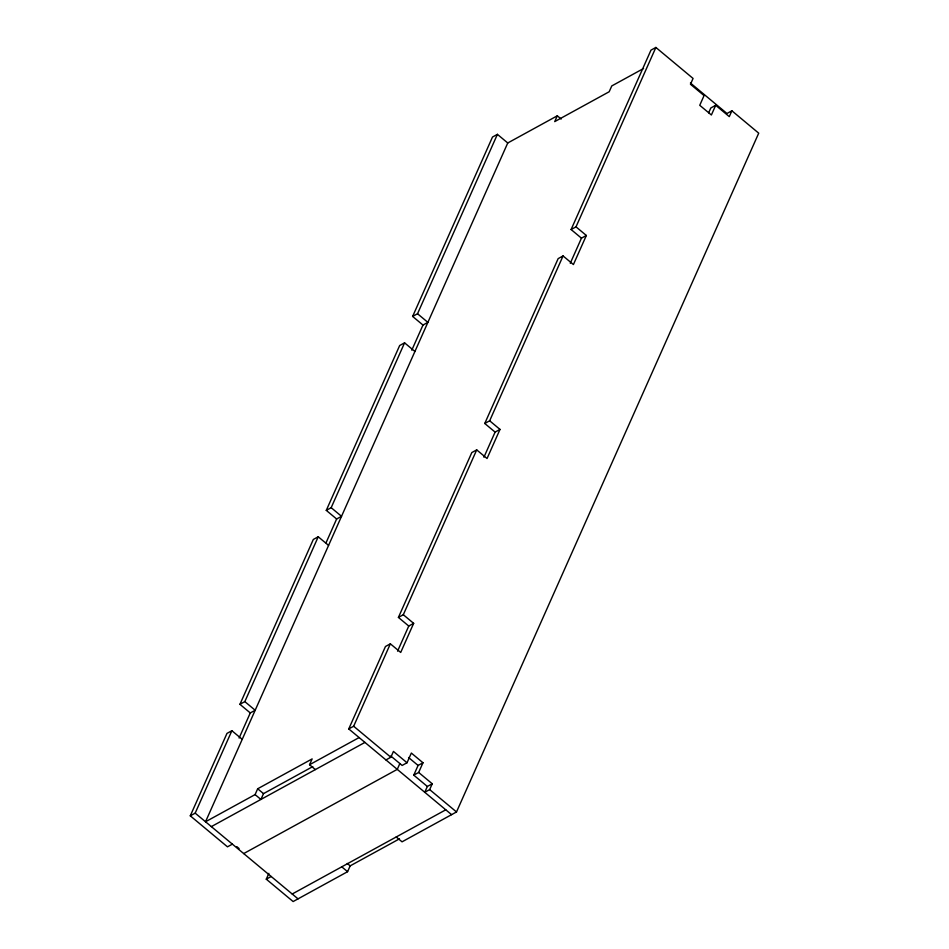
<?xml version="1.0" encoding="UTF-8"?>
<svg xmlns="http://www.w3.org/2000/svg" width="949" height="949" viewBox="0 0 949 949"><rect width="100%" height="100%" fill="white"/><g stroke="black" fill="none" stroke-linecap="round" stroke-linejoin="round"><path stroke-width="1.42" d="M232.375 844.136L227.475 846.828L190.286 815.832L226.977 733.399L231.876 730.718L242.232 739.342M239.931 704.312L244.83 701.619L255.186 710.255L250.275 712.936L239.931 704.312L313.324 539.459L318.235 536.778L328.579 545.402M326.278 510.372L331.177 507.679L341.533 516.315L336.634 518.996L326.278 510.372L399.671 345.519L404.582 342.838L414.927 351.462M412.625 316.432L417.524 313.739L427.88 322.363L422.981 325.056L412.625 316.432L492.495 137.036L497.406 134.343L507.751 142.979L557.312 115.802L561.191 119.028M190.286 815.832L195.186 813.139L231.876 730.718M244.83 701.619L318.235 536.778M331.177 507.679L404.582 342.838M417.524 313.739L497.406 134.343M239.101 738.061L250.275 712.936M326.029 542.804L336.634 518.996M411.795 350.181L422.981 325.056M507.751 142.979L205.53 821.763L255.091 794.598L257.677 788.773L312.138 758.915L309.552 764.728L315.376 769.58M557.312 115.802L554.714 121.614L609.175 91.756L611.773 85.932L643.541 68.518M312.779 766.614L263.502 793.625L260.916 799.449L255.091 794.598M399.446 838.857L350.169 865.868L347.583 871.692L293.122 901.55L266.278 879.177L268.864 873.353M451.594 814.657L348.757 728.927L385.46 646.506L390.359 643.813L400.703 652.449L413.657 623.351L403.313 614.727L398.414 617.419L408.758 626.043L413.657 623.351M398.414 617.419L471.807 452.566L476.706 449.873L487.051 458.509L500.004 429.411L489.66 420.787L484.761 423.479L495.105 432.103L500.004 429.411M484.761 423.479L558.154 258.626L563.054 255.933L573.41 264.557L586.352 235.471L576.007 226.847L571.108 229.528L581.452 238.163L586.352 235.471M571.108 229.528L650.978 50.143L655.878 47.45L693.067 78.447L690.481 84.271L704.063 95.588L699.745 105.292L711.382 114.995L715.7 105.292L729.283 116.62L731.881 110.796L758.714 133.168L456.505 811.964L402.044 841.822L396.219 836.971M348.757 728.927L353.657 726.246L390.359 643.813M403.313 614.727L476.706 449.873M489.66 420.787L563.054 255.933M576.007 226.847L655.878 47.45M397.572 651.168L408.758 626.043M483.919 457.228L495.105 432.103M570.266 263.288L581.452 238.163M385.946 759.935L390.846 757.243L393.444 751.43L407.026 762.747L411.344 753.055L422.981 762.759L418.663 772.45L413.764 775.143L427.347 786.46L432.246 783.779L418.663 772.45M399.861 763.554L397.263 769.366L243.691 853.578M413.764 775.143L418.082 765.44L422.981 762.759M708.642 112.824L710.801 107.984L715.7 105.292M427.347 786.46L424.761 792.285L429.66 789.592L432.246 783.779M731.881 110.796L726.97 113.489L690.433 83.026M309.552 764.728L359.113 737.563M211.354 826.615L364.926 742.415M407.026 762.747L402.127 765.44L390.798 755.997M266.278 879.177L271.177 876.485M292.197 894.005L445.781 809.805M408.556 757.504L418.082 765.44M353.657 726.246L390.846 757.243M429.66 789.592L456.505 811.964M257.677 788.773L263.502 793.625M347.263 863.448L350.169 865.868M341.759 866.84L347.583 871.692M236.859 846.674L239.112 848.56M195.186 813.139L298.022 898.857"/></g></svg>
